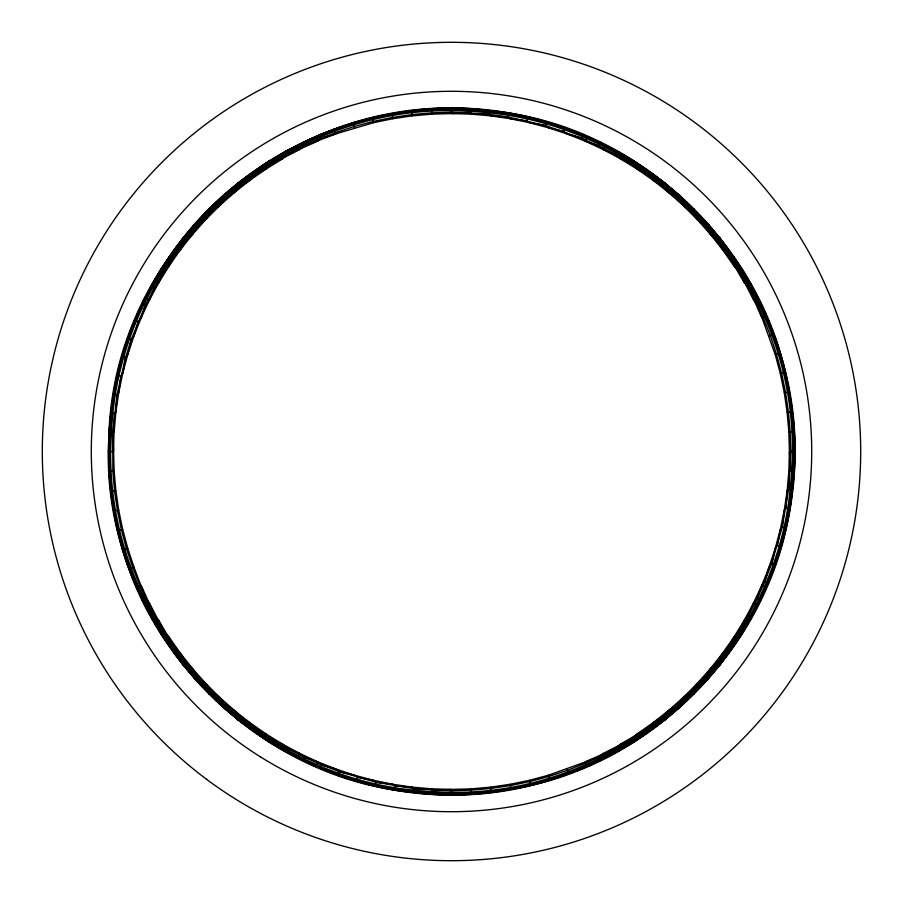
<?xml version="1.0" encoding="UTF-8"?>
<svg xmlns="http://www.w3.org/2000/svg" width="903" height="903" viewBox="0 0 903 903"><rect width="100%" height="100%" fill="white"/><g stroke="black" fill="none" stroke-linecap="round" stroke-linejoin="round"><path stroke-width="1.35" d="M451.5 108.62L432.266 108.981L411.689 110.934C329.189 120.268 250.955 160.994 195.703 222.906C126.578 299.965 95.278 409.104 113.823 511.042C142.787 693.481 328.737 824.902 511.042 789.177C693.47 760.213 824.913 574.252 789.177 391.958C760.213 209.519 574.263 78.098 391.958 113.823L356.527 121.849L334.223 129.298L335.927 133.96L304.311 145.846L299.841 149.526L271.013 164.256L265.809 169.177L255.188 174.821L249.713 180.453L239.984 186.266L234.295 192.644L225.445 198.547L219.61 205.715L211.618 211.618L205.715 219.61L198.547 225.445L192.644 234.295L186.266 239.984L180.453 249.713L174.821 255.188L169.177 265.809L164.256 271.013L158.86 282.537L154.582 287.402L149.526 299.841L145.846 304.311L141.218 317.664L138.08 321.671L133.96 335.927L131.296 339.449L127.786 354.586L125.517 357.588L122.695 373.571L120.765 376.009L118.722 392.816L117.051 394.679L115.866 412.276L114.388 413.518L113.586 451.5L114.162 471.152L115.866 490.724L118.722 510.184L122.695 529.429L127.786 548.414L133.96 567.073L145.846 598.689L154.582 615.598L168.06 637.924L179.381 654.088L191.628 669.563L204.744 684.305L218.695 698.256L233.437 711.372L248.912 723.619L265.076 734.94L281.871 745.291L299.243 754.66L317.134 763.001L339.449 771.704L376.009 782.235L413.518 788.612L451.5 790.746L471.231 790.17L490.882 788.454L510.409 785.587L529.734 781.603L548.798 776.49L567.524 770.282L585.866 763.001L603.757 754.66L621.129 745.291L637.924 734.94L654.088 723.619L669.563 711.372L684.305 698.256L704.453 677.555L723.619 654.088L734.94 637.924L745.291 621.129L754.66 603.757L763.001 585.866L771.704 563.551L782.235 526.991L788.612 489.482L790.746 451.5L790.17 431.769L788.454 412.118L785.587 392.591L781.603 373.266L776.49 354.202L770.282 335.476L763.001 317.134L754.66 299.243L745.291 281.871L734.94 265.076L723.619 248.912L711.372 233.437L698.256 218.695L684.305 204.744L669.563 191.628L654.088 179.381L637.924 168.06L621.129 157.709L603.757 148.34L581.329 138.08L545.412 125.517L508.321 117.051L489.482 114.388L451.5 112.254L431.769 112.83L412.118 114.546L392.591 117.413L373.266 121.397L354.202 126.51L335.476 132.718L317.134 139.999L299.243 148.34L281.871 157.709L255.188 174.821L233.437 191.628L218.695 204.744L204.744 218.695L191.628 233.437L179.381 248.912L168.06 265.076L157.709 281.871L145.846 304.311L131.296 339.449L125.517 357.588L117.051 394.679L112.785 432.481L112.83 471.231L114.546 490.882L117.413 510.409L121.397 529.734L126.51 548.798L132.718 567.524L139.999 585.866L145.846 598.689L149.526 603.159L164.256 631.987L169.177 637.191L180.453 653.287L192.644 668.705L205.715 683.39L219.61 697.285L234.295 710.356L249.713 722.547L265.809 733.823L282.537 744.14L299.841 753.474L317.664 761.782L335.927 769.04L354.586 775.214L373.571 780.305L392.816 784.278L412.276 787.134L431.848 788.838L451.5 789.414L471.152 788.838L490.724 787.134L510.184 784.278L529.429 780.305L548.414 775.214L598.689 757.154L603.159 753.474L631.987 738.744L637.191 733.823L653.287 722.547L668.705 710.356L683.39 697.285L697.285 683.39L710.356 668.705L722.547 653.287L733.823 637.191L744.14 620.463L753.474 603.159L761.782 585.336L769.04 567.073L775.214 548.414L780.305 529.429L784.278 510.184L787.134 490.724L788.838 471.152L789.414 451.5L788.838 431.848L787.134 412.276L784.278 392.816L780.305 373.571L775.214 354.586L757.154 304.311L753.474 299.841L738.744 271.013L733.823 265.809L722.547 249.713L710.356 234.295L697.285 219.61L683.39 205.715L668.705 192.644L653.287 180.453L637.191 169.177L620.463 158.86L603.159 149.526L585.336 141.218L567.073 133.96L548.414 127.786L529.429 122.695L510.184 118.722L490.724 115.866L471.152 114.162L451.5 113.586L431.848 114.162L412.276 115.866L392.816 118.722L373.571 122.695L321.671 138.08L317.664 141.218L287.402 154.582L282.537 158.86L265.809 169.177L249.713 180.453L234.295 192.644L219.61 205.715L205.715 219.61L192.644 234.295L180.453 249.713L169.177 265.809L158.86 282.537L149.526 299.841L141.218 317.664L133.96 335.927L127.786 354.586L122.695 373.571L118.722 392.816L115.866 412.276L114.162 431.848L108.981 432.266C116.374 239.826 298.949 85.661 489.911 110.595C673.796 127.763 816.594 306.817 792.405 489.911C775.237 673.796 596.183 816.594 413.089 792.405C235.186 776.083 92.174 604.908 109.703 426.814M771.343 573.698C740.257 659.653 671.042 730.346 587.311 766.342L585.336 761.782L615.598 748.418L620.463 744.14L647.812 728.179L653.287 722.547L663.016 716.734L668.705 710.356L677.555 704.453L683.39 697.285L691.382 691.382L697.285 683.39L704.453 677.555L710.356 668.705L716.734 663.016L722.547 653.287L728.179 647.812L733.823 637.191L738.744 631.987L744.14 620.463L748.418 615.598L753.474 603.159L757.154 598.689L761.782 585.336L764.92 581.329L769.04 567.073L771.704 563.551L775.214 548.414L777.483 545.412L780.305 529.429L782.235 526.991L784.278 510.184L785.949 508.321L787.134 490.724L788.612 489.482L788.838 471.152L794.019 470.734L793.297 476.186M109.094 465.237L109.703 476.186M793.906 437.763L793.297 426.814M426.814 793.297L432.266 794.019L431.848 788.838L413.518 788.612L412.276 787.134L394.679 785.949L392.816 784.278L376.009 782.235L373.571 780.305L357.588 777.483L354.586 775.214L339.449 771.704L335.927 769.04L321.671 764.92L317.664 761.782L304.311 757.154L299.841 753.474L287.402 748.418L282.537 744.14L271.013 738.744L265.809 733.823L255.188 728.179L249.713 722.547L239.984 716.734L234.295 710.356L225.445 704.453L219.61 697.285L211.618 691.382L205.715 683.39L198.547 677.555L192.644 668.705L186.266 663.016L180.453 653.287L174.821 647.812L158.86 620.463L154.582 615.598L141.218 585.336L136.658 587.311C172.665 671.042 243.347 740.257 329.302 771.343M573.698 131.657C659.653 162.743 730.335 231.958 766.342 315.689L761.782 317.664L748.418 287.402L744.14 282.537L728.179 255.188L722.547 249.713L716.734 239.984L710.356 234.295L704.453 225.445L697.285 219.61L691.382 211.618L683.39 205.715L677.555 198.547L668.705 192.644L663.016 186.266L653.287 180.453L647.812 174.821L637.191 169.177L631.987 164.256L620.463 158.86L615.598 154.582L603.159 149.526L598.689 145.846L585.336 141.218L581.329 138.08L567.073 133.96L563.551 131.296L548.414 127.786L545.412 125.517L529.429 122.695L526.991 120.765L510.184 118.722L508.321 117.051L490.724 115.866L489.482 114.388L471.152 114.162L470.734 108.981L476.186 109.703M112.153 406.35L112.412 403.618M112.661 400.876L113.293 394.035L117.051 394.679M790.339 502.124L789.707 508.965L785.949 508.321M790.588 499.382L790.847 496.65M413.089 792.405L413.518 788.612M489.482 114.388L489.911 110.595M110.076 424.094L110.617 420.008M792.382 482.992L792.924 478.906M115.528 385.581L117.04 375.163L119.489 367.284M783.511 535.716L785.96 527.837L787.472 517.419M394.679 785.949L394.035 789.707L400.876 790.339M508.321 117.051L508.965 113.293L502.124 112.661M367.284 783.511L375.163 785.96L376.009 782.235M526.991 120.765L527.837 117.04L535.716 119.489M123.801 352.802L127.695 338.196L129.434 335.408M773.566 567.592L775.305 564.804L779.199 550.198M356.527 781.151L357.588 777.483M545.412 125.517L546.473 121.849M120.302 364.665L122.334 358.096M780.666 544.904L782.698 538.335M131.657 329.302L134.558 320.215L139.525 310.406M125.731 347.61L127.018 343.671M775.982 559.329L777.269 555.39M352.802 779.199L338.196 775.305L339.449 771.704M563.551 131.296L564.804 127.695L550.198 123.801M321.671 764.92L320.215 768.442L310.406 763.475M581.329 138.08L582.785 134.558L592.594 139.525M315.689 766.342L317.664 761.782M585.336 141.218L587.311 136.658M144.401 300.552L151.241 285.551L155.214 280.438M747.786 622.562L751.759 617.449L758.599 602.448M302.652 760.586L304.311 757.154M598.689 145.846L600.348 142.414M297.618 757.91L299.841 753.474M603.159 149.526L605.382 145.09M156.377 278.147C194.913 209.236 260.301 156.321 334.223 129.298M733.8 645.058L741.973 634.019L746.623 624.853M763.475 592.594L768.442 582.785L764.92 581.329M145.846 304.311L142.414 302.652L161.027 268.981L169.2 257.942M300.552 758.599L285.551 751.759L287.402 748.418M615.598 154.582L617.449 151.241L602.448 144.401M280.054 748.452L282.537 744.14M620.463 158.86L622.946 154.548M257.942 733.8L268.981 741.973L271.013 738.744M631.987 164.256L634.019 161.027L645.058 169.2M263.078 737.977L265.809 733.823M637.191 169.177L639.922 165.023M177.88 245.56L183.286 237.602L189.416 231.586L186.876 234.882M716.124 668.118L713.584 671.414L719.714 665.398L725.12 657.44M252.975 731.283L255.188 728.179M647.812 174.821L650.025 171.717M190.984 229.418L195.703 222.906L205.613 213.39M697.387 689.61L707.297 680.094L712.015 673.582M246.745 726.531L249.713 722.547M653.287 180.453L656.255 176.469M245.56 725.12L237.602 719.714L239.984 716.734M663.016 186.266L665.398 183.286L657.44 177.88M231.1 714.16L234.295 710.356M668.705 192.644L671.9 188.84M213.39 697.387L222.906 707.297L225.445 704.453M677.555 198.547L680.094 195.703L689.61 205.613M202.249 217.578L204.078 215.58M698.922 687.42L700.751 685.422M216.201 700.909L219.61 697.285M683.39 205.715L686.799 202.091M213.39 205.613L222.906 195.703L229.418 190.984M673.582 712.015L680.094 707.297L689.61 697.387M245.56 177.88L237.602 183.286L231.586 189.416L234.882 186.876M657.44 725.12L665.398 719.714L671.414 713.584L668.118 716.124M208.92 694.08L211.618 691.382M691.382 211.618L694.08 208.92M202.091 686.799L205.715 683.39M697.285 219.61L700.909 216.201M215.58 204.078L217.578 202.249M685.422 700.751L687.42 698.922M205.613 689.61L195.703 680.094L198.547 677.555M704.453 225.445L707.297 222.906L697.387 213.39M188.84 671.9L192.644 668.705M710.356 234.295L714.16 231.1M177.88 657.44L183.286 665.398L186.266 663.016M716.734 239.984L719.714 237.602L725.12 245.56M280.438 155.214L285.551 151.241L300.552 144.401M602.448 758.599L617.449 751.759L622.562 747.786M176.469 656.255L180.453 653.287M722.547 249.713L726.531 246.745M257.942 169.2L268.981 161.027L278.147 156.377M624.853 746.623L634.019 741.973L645.058 733.8M171.717 650.025L174.821 647.812M728.179 255.188L731.283 252.975M165.023 639.922L169.177 637.191M733.823 265.809L737.977 263.078M169.2 645.058L161.027 634.019L164.256 631.987M733.8 257.942L741.973 268.981L738.744 271.013M335.408 129.434L338.196 127.695L352.802 123.801M567.592 773.566L564.804 775.305L550.198 779.199M154.548 622.946L158.86 620.463M744.14 282.537L748.452 280.054M144.401 602.448L151.241 617.449L154.582 615.598M748.418 287.402L751.759 285.551L758.599 300.552M310.406 139.525L320.215 134.558L329.302 131.657M592.594 763.475L582.785 768.442L573.698 771.343M145.09 605.382L149.526 603.159M753.474 299.841L757.91 297.618M142.414 600.348L145.846 598.689M757.154 304.311L760.586 302.652M451.5 794.38L470.734 794.019L491.311 792.066C524.383 788.342 556.699 779.323 587.311 766.342M136.658 587.311L129.298 568.777L133.96 567.073M769.04 335.927L773.702 334.223L766.342 315.689M343.671 127.018L347.61 125.731M555.39 777.269L559.329 775.982M358.096 122.334L364.665 120.302M367.284 119.489L375.163 117.04L385.581 115.528M535.716 783.511L527.837 785.96L517.419 787.472M538.335 782.698L544.904 780.666M108.62 451.5L108.981 470.734L110.595 489.911L117.04 527.837L123.022 549.837L127.786 548.414M775.214 354.586L779.978 353.163L785.96 375.163L792.405 413.089L794.019 432.266L794.38 451.5M121.849 546.473L122.752 546.213M780.248 356.787L781.151 356.527M117.853 530.58L122.695 529.429M780.305 373.571L785.147 372.42M113.823 511.042L118.722 510.184M784.278 392.816L789.177 391.958M420.008 110.617L424.094 110.076M426.814 109.703L437.763 109.094M476.186 793.297L465.237 793.906M478.906 792.924L482.992 792.382M110.934 491.311L115.866 490.724M787.134 412.276L792.066 411.689M394.035 113.293L400.876 112.661M403.618 112.412L406.35 112.153M496.65 790.847L499.382 790.588M502.124 790.339L508.965 789.707M109.195 471.434L114.162 471.152M788.838 431.848L793.805 431.566M470.519 112.785L451.5 113.586L451.5 108.439M432.481 790.215L451.5 789.414L451.5 794.561M465.237 109.094L470.734 108.981M432.266 794.019L437.763 793.906M108.439 451.5L113.586 451.5L112.785 432.481M794.561 451.5L789.414 451.5L790.215 470.519M496.65 112.153L499.382 112.412M403.618 790.588L406.35 790.847M114.388 413.518L110.595 413.089M788.612 489.482L792.405 489.911M478.906 110.076L482.992 110.617M420.008 792.382L424.094 792.924M517.419 115.528L527.837 117.04M375.163 785.96L385.581 787.472M117.04 375.163L120.765 376.009M782.235 526.991L785.96 527.837M121.849 356.527L125.517 357.588M777.483 545.412L781.151 546.473M538.335 120.302L544.904 122.334M358.096 780.666L364.665 782.698M555.39 125.731L559.329 127.018M343.671 775.982L347.61 777.269M127.695 338.196L131.296 339.449M771.704 563.551L775.305 564.804M134.558 320.215L138.08 321.671M761.782 585.336L766.342 587.311M757.154 598.689L760.586 600.348M145.09 297.618L149.526 299.841M753.474 603.159L757.91 605.382M624.853 156.377L634.019 161.027M268.981 741.973L278.147 746.623M151.241 285.551L154.582 287.402M748.418 615.598L751.759 617.449M154.548 280.054L158.86 282.537M744.14 620.463L748.452 622.946M564.804 127.695L567.592 129.434M335.408 773.566L338.196 775.305M161.027 268.981L164.256 271.013M738.744 631.987L741.973 634.019M165.023 263.078L169.177 265.809M733.823 637.191L737.977 639.922M171.717 252.975L174.821 255.188M728.179 647.812L731.283 650.025M673.582 190.984L680.094 195.703M222.906 707.297L229.418 712.015M176.469 246.745L180.453 249.713M722.547 653.287L726.531 656.255M668.118 186.876L671.414 189.416L665.398 183.286M234.882 716.124L231.586 713.584L237.602 719.714M617.449 151.241L622.562 155.214M280.438 747.786L285.551 751.759M183.286 237.602L186.266 239.984M716.734 663.016L719.714 665.398M188.84 231.1L192.644 234.295M710.356 668.705L714.16 671.9M195.703 222.906L198.547 225.445M704.453 677.555L707.297 680.094M685.422 202.249L687.42 204.078M215.58 698.922L217.578 700.751M202.091 216.201L205.715 219.61M697.285 683.39L700.909 686.799M719.714 237.602L713.584 231.586L716.124 234.882M183.286 665.398L189.416 671.414L186.876 668.118M208.92 208.92L211.618 211.618M691.382 691.382L694.08 694.08M216.201 202.091L219.61 205.715M683.39 697.285L686.799 700.909M698.922 215.58L700.751 217.578M202.249 685.422L204.078 687.42M222.906 195.703L225.445 198.547M677.555 704.453L680.094 707.297M231.1 188.84L234.295 192.644M668.705 710.356L671.9 714.16M237.602 183.286L239.984 186.266M663.016 716.734L665.398 719.714M747.786 280.438L751.759 285.551M151.241 617.449L155.214 622.562M246.745 176.469L249.713 180.453M653.287 722.547L656.255 726.531M707.297 222.906L712.015 229.418M190.984 673.582L195.703 680.094M252.975 171.717L255.188 174.821M647.812 728.179L650.025 731.283M263.078 165.023L265.809 169.177M637.191 733.823L639.922 737.977M268.981 161.027L271.013 164.256M631.987 738.744L634.019 741.973M773.566 335.408L775.305 338.196L779.199 352.802M129.434 567.592L127.695 564.804L123.801 550.198M280.054 154.548L282.537 158.86M620.463 744.14L622.946 748.452M285.551 151.241L287.402 154.582M615.598 748.418L617.449 751.759M763.475 310.406L768.442 320.215L771.343 329.302M741.973 268.981L746.623 278.147M156.377 624.853L161.027 634.019M139.525 592.594L134.558 582.785L131.657 573.698M297.618 145.09L299.841 149.526M603.159 753.474L605.382 757.91M302.652 142.414L304.311 145.846M598.689 757.154L600.348 760.586M315.689 136.658L317.664 141.218M320.215 134.558L321.671 138.08M567.073 769.04L568.777 773.702M773.702 334.223L779.978 353.163M123.022 549.837L129.298 568.777M775.982 343.671L777.269 347.61M125.731 555.39L127.018 559.329M780.666 358.096L782.698 364.665M783.511 367.284L785.96 375.163L787.472 385.581M119.489 535.716L117.04 527.837L115.528 517.419M120.302 538.335L122.334 544.904M353.163 123.022L354.586 127.786M548.414 775.214L549.837 779.978M356.527 121.849L356.787 122.752M546.213 780.248L546.473 781.151M372.42 117.853L373.571 122.695M529.429 780.305L530.58 785.147M391.958 113.823L392.816 118.722M510.184 784.278L511.042 789.177M792.382 420.008L792.924 424.094M110.076 478.906L110.617 482.992M411.689 110.934L412.276 115.866M490.724 787.134L491.311 792.066M789.707 394.035L790.339 400.876M790.588 403.618L790.847 406.35M112.153 496.65L112.412 499.382M112.661 502.124L113.293 508.965M431.566 109.195L431.848 114.162M471.152 788.838L471.434 793.805M793.906 465.237L794.019 470.734M108.981 432.266L109.094 437.763M109.669 432.3C95.786 616.884 247.817 786.242 432.3 793.331C616.884 807.214 786.242 655.183 793.331 470.7C807.214 286.116 655.183 116.758 470.7 109.669C286.307 95.853 116.656 247.682 109.669 432.3M110.482 432.345C96.644 616.489 248.302 785.441 432.345 792.518C616.489 806.356 785.441 654.698 792.518 470.655C806.356 286.511 654.698 117.559 470.655 110.482C286.702 96.7 117.458 248.167 110.482 432.345M111.543 432.413C97.75 615.97 248.935 784.402 432.413 791.457C615.97 805.25 784.402 654.065 791.457 470.587C805.25 287.03 654.065 118.598 470.587 111.543C287.222 97.806 118.496 248.799 111.543 432.413M206.618 779.334A409.194 409.194 0 0 0 857.85 499.652A409.194 409.194 0 0 0 290.032 75.513A409.194 409.194 0 0 0 206.618 779.334M260.662 757.007A360.218 360.218 0 0 0 811.492 464.018A360.218 360.218 0 0 0 282.346 133.475A360.218 360.218 0 0 0 260.662 757.007"/></g></svg>
